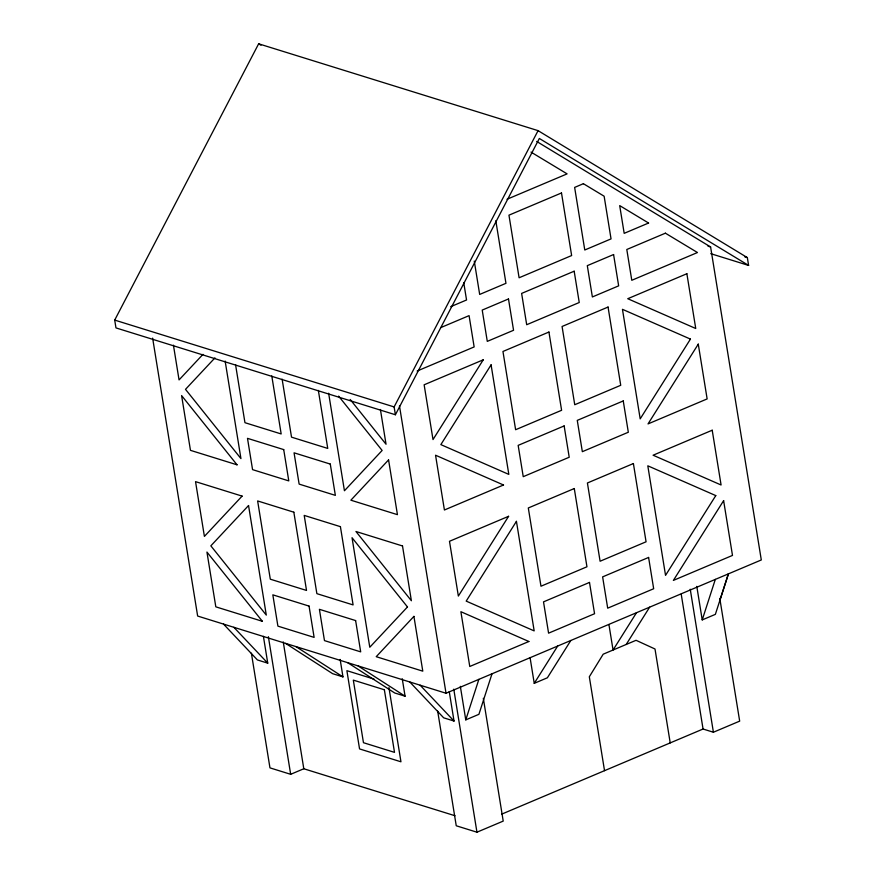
<?xml version="1.0" encoding="UTF-8"?>
<svg xmlns="http://www.w3.org/2000/svg" width="876" height="876" viewBox="0 0 876 876"><rect width="100%" height="100%" fill="white"/><g stroke="black" fill="none" stroke-linecap="round" stroke-linejoin="round"><path stroke-width="1.31" d="M719.667 600.947L728.372 573.857M492.005 673.808L478.909 714.323L465.769 719.875L478.865 679.36M728.46 573.846L715.363 614.361L702.223 619.912L715.32 579.397M748.608 265.428L539.342 138.463L395.394 414.753L115.971 327.909L114.701 320.09L258.65 43.8L538.072 130.644L747.337 257.61L748.608 265.428L710.743 253.668M395.394 414.753L394.123 406.924L538.072 130.644M530.111 657.854L534.24 683.335L557.683 646.039M570.823 640.487L547.38 677.783L534.24 683.335M636.502 612.718L613.058 650.014L608.929 624.533M626.198 644.462L649.642 607.167M202.969 354.364L179.054 379.921L173.437 345.177M214.927 357.901L185.504 389.349L240.944 458.597L225.143 361.076M507.04 199.257L567.101 173.875L531.009 152.096M450.691 306.688L466.547 299.986L463.765 282.806M440.77 327.602L469.076 315.634L474.146 346.929L417.14 371.03M152.632 338.136L197.648 616.047L446.026 693.245L761.299 559.961L710.6 246.966L536.659 141.43M251.39 653.2L269.961 767.869L290.668 774.307L303.797 768.756L455.038 815.753M501.652 814.165L703.056 729.018L713.403 732.237L739.673 721.134L719.787 598.363M437.671 711.093L456.243 825.772L476.949 832.2L503.218 821.097L483.333 698.325M744.731 256.799L747.337 257.61M708.005 246.167L710.6 246.966M114.701 320.09L394.123 406.924M374.052 679.119L346.885 670.677L359.554 748.925L400.956 761.792L388.933 687.594M340.151 659.453L342.976 676.896L332.628 673.677L285.609 643.389M402.248 678.758L405.073 696.19L394.726 692.982L347.706 662.694M263.402 636.326L267.749 663.154L257.402 659.935L223.522 624.095M449.246 691.536L454.031 721.047L443.683 717.827L409.804 681.988M258.65 43.8L260.993 45.223M358.054 665.902L405.073 696.19M295.968 646.608L342.976 676.896M420.151 685.207L454.031 721.047M233.87 627.304L267.749 663.154M350.214 399.5L386.042 444.241L380.414 409.508M338.629 396.127L382.133 450.461L344.432 490.757L328.631 393.236M696.792 586.383L702.223 619.912M690.244 589.23L713.403 732.237M681.2 594.114L703.056 729.018M670.217 742.903L655.007 649.007L636.053 640.301L603.203 654.186L589.318 676.776L604.528 770.672M495.816 220.73L505.956 283.32L479.676 294.435L474.277 261.081M460.338 686.346L465.769 719.875M453.779 689.193L476.949 832.2M399.478 405.884L446.026 693.245M318.349 390.411L327.744 448.424L291.522 437.157L282.127 379.155M271.779 375.935L281.174 433.949L244.951 422.692L235.556 364.679M283.255 641.933L303.797 768.756M268.374 636.699L290.668 774.307M483.256 359.806L433.007 439.566L424.137 384.794L483.256 359.806M491.086 364.854L440.847 444.614L508.825 474.398L491.086 364.854M508.595 516.303L458.356 596.063L449.487 541.291L508.595 516.303M516.435 521.351L466.196 601.111L534.174 630.895L516.435 521.351M690.441 339.1L640.192 418.87L622.453 309.316L690.441 339.1M698.271 344.148L648.032 423.918L707.14 398.919L698.271 344.148M715.78 495.597L665.541 575.357L647.802 465.813L715.78 495.597M723.62 500.645L673.381 580.405L732.489 555.417L723.62 500.645M242.105 496.112L204.404 536.408L195.534 481.636L242.105 496.112M248.543 505.54L210.842 545.847L266.293 615.094L248.543 505.54M388.572 459.889L350.871 500.196L397.441 514.661L388.572 459.889M407.482 606.958L369.781 647.255L352.032 537.711L407.482 606.958M413.921 616.386L376.22 656.693L422.79 671.158L413.921 616.386M561.494 192.961L508.956 215.167L519.096 277.769L571.634 255.551L561.494 192.961M583.394 183.697L574.634 187.409L584.774 249.999L611.043 238.896L604.133 196.213L583.394 183.697M648.579 223.03L624.183 233.344L619.693 205.597L648.579 223.03M508.485 298.968L482.216 310.082L487.286 341.377L513.555 330.274L508.485 298.968M574.174 271.21L521.625 293.416L526.695 324.722L579.244 302.505L574.174 271.21M613.583 254.544L587.303 265.647L592.373 296.953L618.653 285.85L613.583 254.544M665.399 233.18L626.8 249.496L631.782 280.287L697.471 252.529L665.399 233.18M548.934 332.037L502.955 351.473L515.625 429.722L561.604 410.286L548.934 332.037M608.053 307.049L562.074 326.485L574.744 404.734L620.723 385.298L608.053 307.049M686.872 273.728L627.753 298.716L695.741 328.5L686.872 273.728M564.144 425.933L518.165 445.369L523.235 476.675L569.214 457.239L564.144 425.933M623.252 400.945L577.273 420.381L582.343 451.677L628.322 432.24L623.252 400.945M503.525 484.997L444.417 509.996L435.547 455.213L503.525 484.997M574.284 488.534L528.305 507.97L540.974 586.219L586.953 566.783L574.284 488.534M633.392 463.546L587.413 482.983L600.093 561.231L646.072 541.795L633.392 463.546M712.21 430.225L653.102 455.213L721.09 484.997L712.21 430.225M589.493 582.43L543.514 601.867L548.584 633.162L594.563 613.726L589.493 582.43M648.601 557.443L602.622 576.879L607.692 608.174L653.671 588.738L648.601 557.443M528.874 641.495L469.766 666.483L460.885 611.711L528.874 641.495M283.715 449.596L247.492 438.339L252.562 469.635L288.784 480.891L283.715 449.596M330.285 464.072L294.062 452.815L299.132 484.11L335.355 495.367L330.285 464.072M237.035 464.817L190.464 450.341L181.595 395.569L237.035 464.817M293.843 512.197L257.632 500.941L270.301 579.189L306.523 590.446L293.843 512.197M340.414 526.662L304.202 515.406L316.871 593.654L353.094 604.911L340.414 526.662M402.511 545.967L355.941 531.491L411.381 600.739L402.511 545.967M309.053 606.093L272.83 594.837L277.9 626.132L314.123 637.389L309.053 606.093M355.623 620.569L319.401 609.313L324.47 640.608L360.693 651.864L355.623 620.569M262.384 621.303L215.814 606.838L206.944 552.066L262.384 621.303M384.367 689.762L353.324 680.115L363.463 742.706L394.507 752.364L384.367 689.762"/></g></svg>
